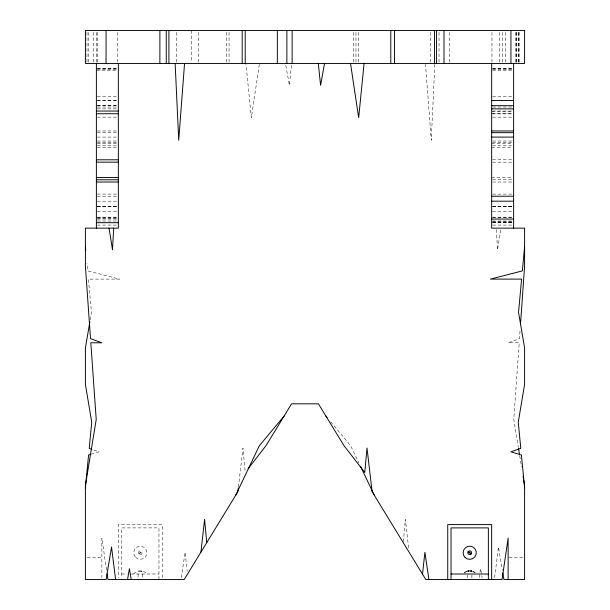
<?xml version="1.0" encoding="UTF-8"?>
<svg xmlns="http://www.w3.org/2000/svg" width="610" height="610" viewBox="0 0 610 610"><rect width="100%" height="100%" fill="white"/><g stroke="black" fill="none" stroke-linecap="round" stroke-linejoin="round"><path stroke-width="0.46" stroke-dasharray="3.05 2.29" d="M434.816 64.385L431.27 140.216L425.505 64.385M520.017 331.093L519.484 338.626L508.214 342.782L519.194 342.782L513.78 419.451L518.355 447.42M403.34 541.711L405.414 519.4L408.647 548.398M291.504 65.262L289.422 85.286L285.777 65.262M238.441 487.016L242.986 448.037L245.235 472.498M494.634 577.647L498.454 547.01L502.335 570.22M181.361 577.624L185.112 552.324L187.186 571.425M259.334 64.378L251.335 117.73L246.013 64.378M500.65 229.947L497.508 249.833L496.296 228.14M479.102 577.693L479.849 573.187M480.001 572.287L480.596 568.672L482.129 577.693M90.188 319.815L91.462 312.312L88.397 279.106L119.529 279.106L87.634 270.886L86.948 263.444M133.712 574.01C136.754 569.763 143.846 569.763 146.888 574.01M138.668 553.697L141.634 551.417L141.932 551.806A1.883 1.883 0 0 1 138.966 554.086L138.668 553.697A1.883 1.883 0 0 1 141.634 551.417M138.966 554.086L141.932 551.806M91.195 454.221L99.072 451.819L91.896 449.334M97.295 68.518L117.425 68.518M492.575 68.518L512.705 68.518M97.295 68.61L117.425 68.61M492.575 68.61L512.705 68.61M97.295 69.868L117.425 69.868M492.575 69.868L512.705 69.868M96.38 70.097L117.425 70.097M492.575 70.097L513.62 70.097M97.295 96.22L117.425 96.22M492.575 96.22L512.705 96.22M97.295 100.49L117.425 100.49M97.295 100.642L118.34 100.642M97.295 105.332L118.34 105.332M97.295 105.675L117.425 105.675M97.295 107.025L117.425 107.025M492.575 107.025L512.705 107.025M97.295 108.87L117.425 108.87M492.575 111.043L512.705 111.043M491.66 111.401L512.705 111.401M491.66 113.742L512.705 113.742M492.575 113.879L512.705 113.879M97.295 117.166L117.425 117.166M492.575 117.166L512.705 117.166M97.295 130.975L117.425 130.975M97.295 132.683L117.425 132.683M97.295 137.09L117.425 137.09M97.295 141.024L117.425 141.024M492.575 141.024L512.705 141.024M97.295 142.649L117.425 142.649M492.575 142.649L512.705 142.649M97.295 143.411L117.425 143.411M491.66 143.411L512.705 143.411M97.295 145.813L118.34 145.813M492.575 145.813L512.705 145.813M97.295 147.254L118.34 147.254M491.66 147.254L512.705 147.254M492.575 159.79L512.705 159.79M492.575 162.161L512.705 162.161M491.66 177.479L512.705 177.479M492.575 179.775L512.705 179.775M492.575 182.016L512.705 182.016M97.295 194.11L117.425 194.11M492.575 194.11L512.705 194.11M97.295 196.229L118.34 196.229M97.295 201.186L117.425 201.186M97.295 206.271L117.425 206.271M492.575 206.271L512.705 206.271M97.295 206.401L117.425 206.355M492.575 206.355L512.705 206.401M97.295 206.493L117.425 206.493M492.575 206.493L512.705 206.493M97.295 211.38L117.425 211.38M492.575 211.38L512.705 211.38M97.295 217.16L117.425 217.16M492.575 217.16L512.705 217.16M97.295 217.419L117.425 217.419M492.575 217.419L512.705 217.419M97.295 218.22L117.425 218.22M97.295 219.043L117.425 219.043M97.295 221.018L117.425 221.018M492.575 221.018L512.705 221.018M492.575 221.918L512.705 221.918M492.575 222.063L512.705 222.063M492.575 222.688L512.705 222.688M492.575 222.78L512.705 222.78M97.295 225.075L117.425 225.075M492.575 225.075L512.705 225.075M87.23 557.631L101.87 557.631M509.045 557.631L522.77 557.631M121.634 574.01L127.231 574.01M130.967 574.01L158.966 574.01M330.712 421.823L350.704 445.811L358.863 462.899M519.728 455.807L521.55 466.993M106.559 570.075L101.87 538.05L101.87 577.617M519.179 32.383L519.179 62.502M518.721 32.383L518.721 62.502M518.599 32.383L518.599 62.502M516.38 32.383L516.38 62.502M516.174 32.383L516.174 62.502M515.808 32.383L515.808 62.502M505.621 32.383L505.621 62.502M502.64 32.383L502.64 62.502M499.293 32.383L499.293 62.502M491.965 32.383L491.965 62.502M471.896 574.925L471.896 579.5M467.504 574.925L467.504 579.5M449.303 32.383L449.303 62.502M439.04 32.383L439.04 62.502M430.683 32.383L430.683 62.502M358.512 32.383L358.512 62.502M355.973 32.383L355.973 62.502M353.731 32.383L353.731 62.502M229.055 32.383L229.055 62.502M226.363 32.383L226.363 62.502M198.73 32.383L198.73 62.502M191.578 30.5L191.578 62.502M176.633 32.383L176.633 62.502M162.26 577.609L162.26 524.6L118.34 524.6L118.34 577.609M158.966 579.5L158.966 527.894L121.634 527.894L121.634 577.67M142.496 574.01L142.496 577.67M141.932 570.96L141.932 571.509L138.668 571.509L138.668 570.96M141.634 570.96L141.634 571.509M138.966 570.96L138.966 571.509M138.104 574.01L138.104 579.5M117.6 32.383L117.6 62.502M97.295 32.383L97.295 62.502M96.38 32.383L96.38 62.502M93.696 32.383L93.696 62.502M88.572 32.383L88.572 62.502M86.994 32.383L86.994 62.502M135.641 557.41A6.588 6.588 0 0 0 146.667 554.459A6.588 6.588 0 0 0 138.592 546.385A6.588 6.588 0 0 0 135.641 557.41"/><path stroke-width="0.91" d="M113.704 228.14L112.492 249.833L109.06 228.14M520.482 324.505L524.6 266.113L524.6 228.14L491.66 228.14L491.66 63.44M184.563 63.44L178.73 140.216L175.139 63.44M524.6 246.707L522.366 270.886L490.47 279.106L521.603 279.106L518.538 312.312L524.6 347.974L524.6 384.323L518.264 422.234L520.788 448.396L510.928 451.819L521.428 455.022L524.6 487.809M85.4 487.809L88.572 455.022L90.318 454.488M364.086 63.44L358.665 117.73L350.521 63.44M422.516 574.155L424.888 552.324L428.914 579.5M200.942 552.141L204.586 519.4L206.744 542.641M238.335 487.947L237.9 491.66L184.22 579.5L107.939 579.5L107.108 573.85M89.868 321.699L85.4 347.974L85.4 384.323L91.736 422.234L89.212 448.396L91.896 449.334M127.559 579.5L129.404 568.672L131.203 579.5M324.558 63.44L320.578 85.286L318.306 63.44M235.643 495.358L259.296 445.811L284.13 416.005M468.068 551.806L468.366 551.417A1.883 1.883 0 0 1 471.332 553.697L471.034 554.086A1.883 1.883 0 0 1 468.068 551.806L471.034 554.086M248.133 468.762L266.051 445.597L291.58 403.82L318.42 403.82L343.948 445.597L364.765 472.498L367.014 448.037L372.1 491.66L425.78 579.5L502.06 579.5L508.13 538.05L508.13 579.5M464.439 572.645L466.612 571.349M491.66 100.49L513.62 100.49M491.66 105.675L513.62 105.675M491.66 108.87L513.62 108.87M96.38 111.043L118.34 111.043M96.38 113.742L118.34 113.742M491.66 130.975L513.62 130.975M491.66 132.683L513.62 132.683M491.66 137.09L513.62 137.09M96.38 159.79L118.34 159.79M96.38 162.161L118.34 162.161M96.38 177.479L118.34 177.479M96.38 179.775L118.34 179.775M96.38 182.016L118.34 182.016M491.66 196.229L513.62 196.229M491.66 201.186L513.62 201.186M491.66 219.043L513.62 219.043M96.38 222.688L118.34 222.688M467.817 570.96L471.583 570.96M451.034 574.01L488.366 574.01M472.788 571.349L474.961 572.645M468.366 551.417L471.332 553.697M325.87 416.005L327.082 417.461M360.495 466.314L374.357 495.358M502.8 573.004L503.883 579.5L524.6 579.5L524.6 485.636L523.685 480.039M518.508 448.35L519.575 454.877M523.075 476.311L523.38 478.179M115.595 579.5L111.546 547.01L106.117 579.5L85.4 579.5L85.4 485.636L96.22 419.451L90.806 342.782L101.786 342.782L90.516 338.626L85.4 266.113L85.4 228.14L118.34 228.14L118.34 63.44M85.4 246.707L85.743 250.428M513.62 63.44L513.62 228.14M510.936 30.5L510.936 63.44M491.66 579.5L491.66 524.6L447.74 524.6L447.74 579.5M488.366 579.5L488.366 527.894L451.034 527.894L451.034 579.5M471.332 570.96L471.332 571.509M471.034 570.96L471.034 571.509M468.366 570.96L468.366 571.509M468.068 570.96L468.068 571.509M444.004 30.5L444.004 63.44M436.569 30.5L436.569 63.44M434.541 30.5L434.541 63.44M394.495 30.5L394.495 63.44M390.789 30.5L390.789 63.44M292.129 30.5L292.129 63.44M286.868 30.5L286.868 63.44M277.329 30.5L277.329 63.44M245.197 30.5L245.197 63.44M242.185 30.5L242.185 63.44M168.917 30.5L168.917 63.44M166.255 30.5L166.255 63.44M159.881 30.5L159.881 63.44M106.049 30.5L106.049 63.44M96.38 63.44L96.38 228.14M524.6 30.5L85.4 30.5L85.4 63.44L524.6 63.44L524.6 30.5M465.041 557.41A6.588 6.588 0 0 0 476.067 554.459A6.588 6.588 0 0 0 467.992 546.385A6.588 6.588 0 0 0 465.041 557.41"/></g></svg>
